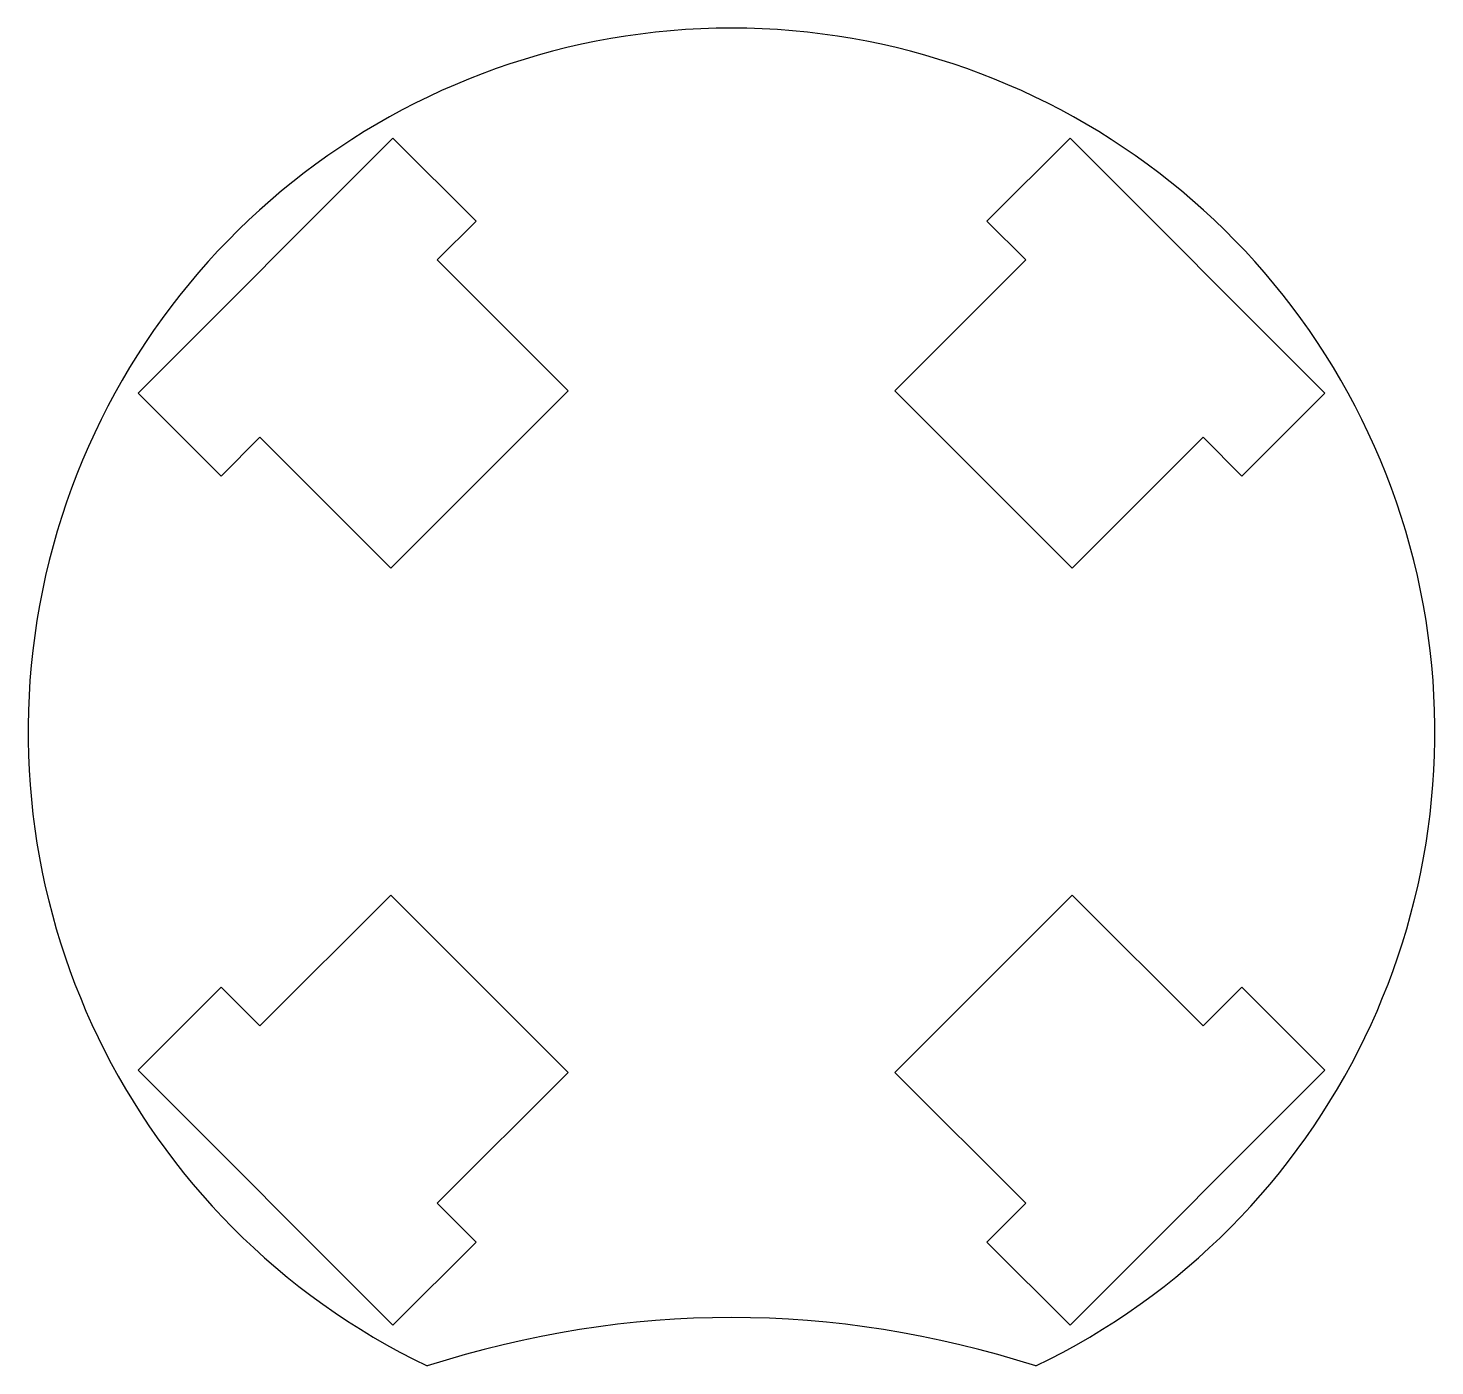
# Model space of a CAD drawing. Extents: x -90 to 90, y -81 to 90.
import ezdxf

# ---------------------------------------------------------------- set-up
doc = ezdxf.new("R2010")
doc.units = 0
doc.layers.get('0').update_dxf_attribs({"linetype": 'CONTINUOUS'})

msp = doc.modelspace()

# ---------------------------------------------------------------- linework, layer by layer
at = {"color": 7, "linetype": 'CONTINUOUS'}
for p, q in [((-43.2, 75.73), (-75.73, 43.2)), ((-32.6, 65.12), (-43.2, 75.73)), ((43.2, 75.73), (32.6, 65.12)), ((75.73, 43.2), (43.2, 75.73)), ((-37.55, 60.17), (-32.6, 65.12)), ((32.6, 65.12), (37.55, 60.17)), ((-37.55, 60.17), (-20.85, 43.48)), ((20.85, 43.48), (37.55, 60.17)), ((-75.73, 43.2), (-65.12, 32.6)), ((-20.85, 43.48), (-43.48, 20.85)), ((43.48, 20.85), (20.85, 43.48)), ((65.12, 32.6), (75.73, 43.2)), ((-65.12, 32.6), (-60.17, 37.55)), ((-43.48, 20.85), (-60.17, 37.55)), ((60.17, 37.55), (43.48, 20.85)), ((60.17, 37.55), (65.12, 32.6)), ((-60.17, -37.55), (-43.48, -20.85)), ((-43.48, -20.85), (-20.85, -43.48)), ((20.85, -43.48), (43.48, -20.85)), ((43.48, -20.85), (60.17, -37.55)), ((-65.12, -32.6), (-75.73, -43.2)), ((-60.17, -37.55), (-65.12, -32.6)), ((65.12, -32.6), (60.17, -37.55)), ((75.73, -43.2), (65.12, -32.6)), ((-75.73, -43.2), (-43.2, -75.73)), ((-20.85, -43.48), (-37.55, -60.17)), ((37.55, -60.17), (20.85, -43.48)), ((43.2, -75.73), (75.73, -43.2)), ((-32.6, -65.12), (-37.55, -60.17)), ((37.55, -60.17), (32.6, -65.12)), ((-43.2, -75.73), (-32.6, -65.12)), ((32.6, -65.12), (43.2, -75.73))]:
    msp.add_line(p, q, dxfattribs=at)
msp.add_arc((0, 0), 89.75, 295.6351, 244.3649, dxfattribs=at)
msp.add_open_spline([(38.83, -80.92), (12.94, -72.69), (-12.94, -72.69), (-38.83, -80.92)], degree=3, dxfattribs=at)

doc.saveas('drawing.dxf')
